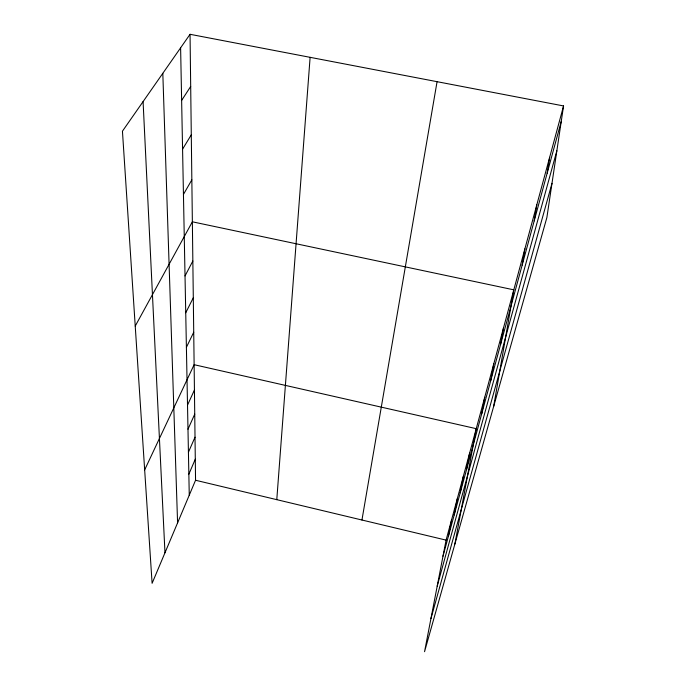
<?xml version="1.0" encoding="UTF-8"?>
<svg xmlns="http://www.w3.org/2000/svg" width="686" height="686" viewBox="0 0 686 686"><rect width="100%" height="100%" fill="white"/><g stroke="black" fill="none" stroke-linecap="round" stroke-linejoin="round"><path stroke-width="1.03" d="M276.784 499.657L310.115 57.332M563.558 105.944L546.871 217.573L424.548 651.7L446.089 540.122L563.558 105.944L190.048 34.3L122.442 131.18L152.103 583.306L195.553 480.251L190.048 34.3M547.171 173.164L549.666 157.3M534.18 220.926L536.812 204.788M522.14 265.182L524.893 248.855M361.951 520.014L437.068 81.685M493.671 406.395L513.805 289.835L192.354 221.801L135.228 326.082M500.548 344.586L503.464 328.054M490.824 380.336L493.8 363.786M481.718 413.795L484.745 397.254M454.878 544.075L476.238 428.673L194.121 364.695L144.66 469.884M466.54 469.601L469.618 453.154M454.201 514.98L457.305 498.679M460.22 492.848L463.307 476.461M448.455 536.083L451.568 519.877M442.976 556.235L561.242 121.439M437.196 586.17L556.861 150.766M430.937 618.592L551.99 183.359M188.856 474.172L195.287 459.2M188.427 452.211L195.021 437.196M187.99 429.213L194.73 414.155M187.518 405.092L194.438 390.017M186.403 347.313L193.718 332.256M185.734 312.773L193.298 297.767M185.023 275.935L192.843 261.023M183.454 194.412L191.84 179.835M182.579 149.145L191.283 134.833M181.636 100.413L190.691 86.453M195.553 480.251L446.089 540.122M143.082 101.597L164.974 552.77M162.814 73.325L177.588 522.843M180.615 47.806L189.259 495.163"/></g></svg>
